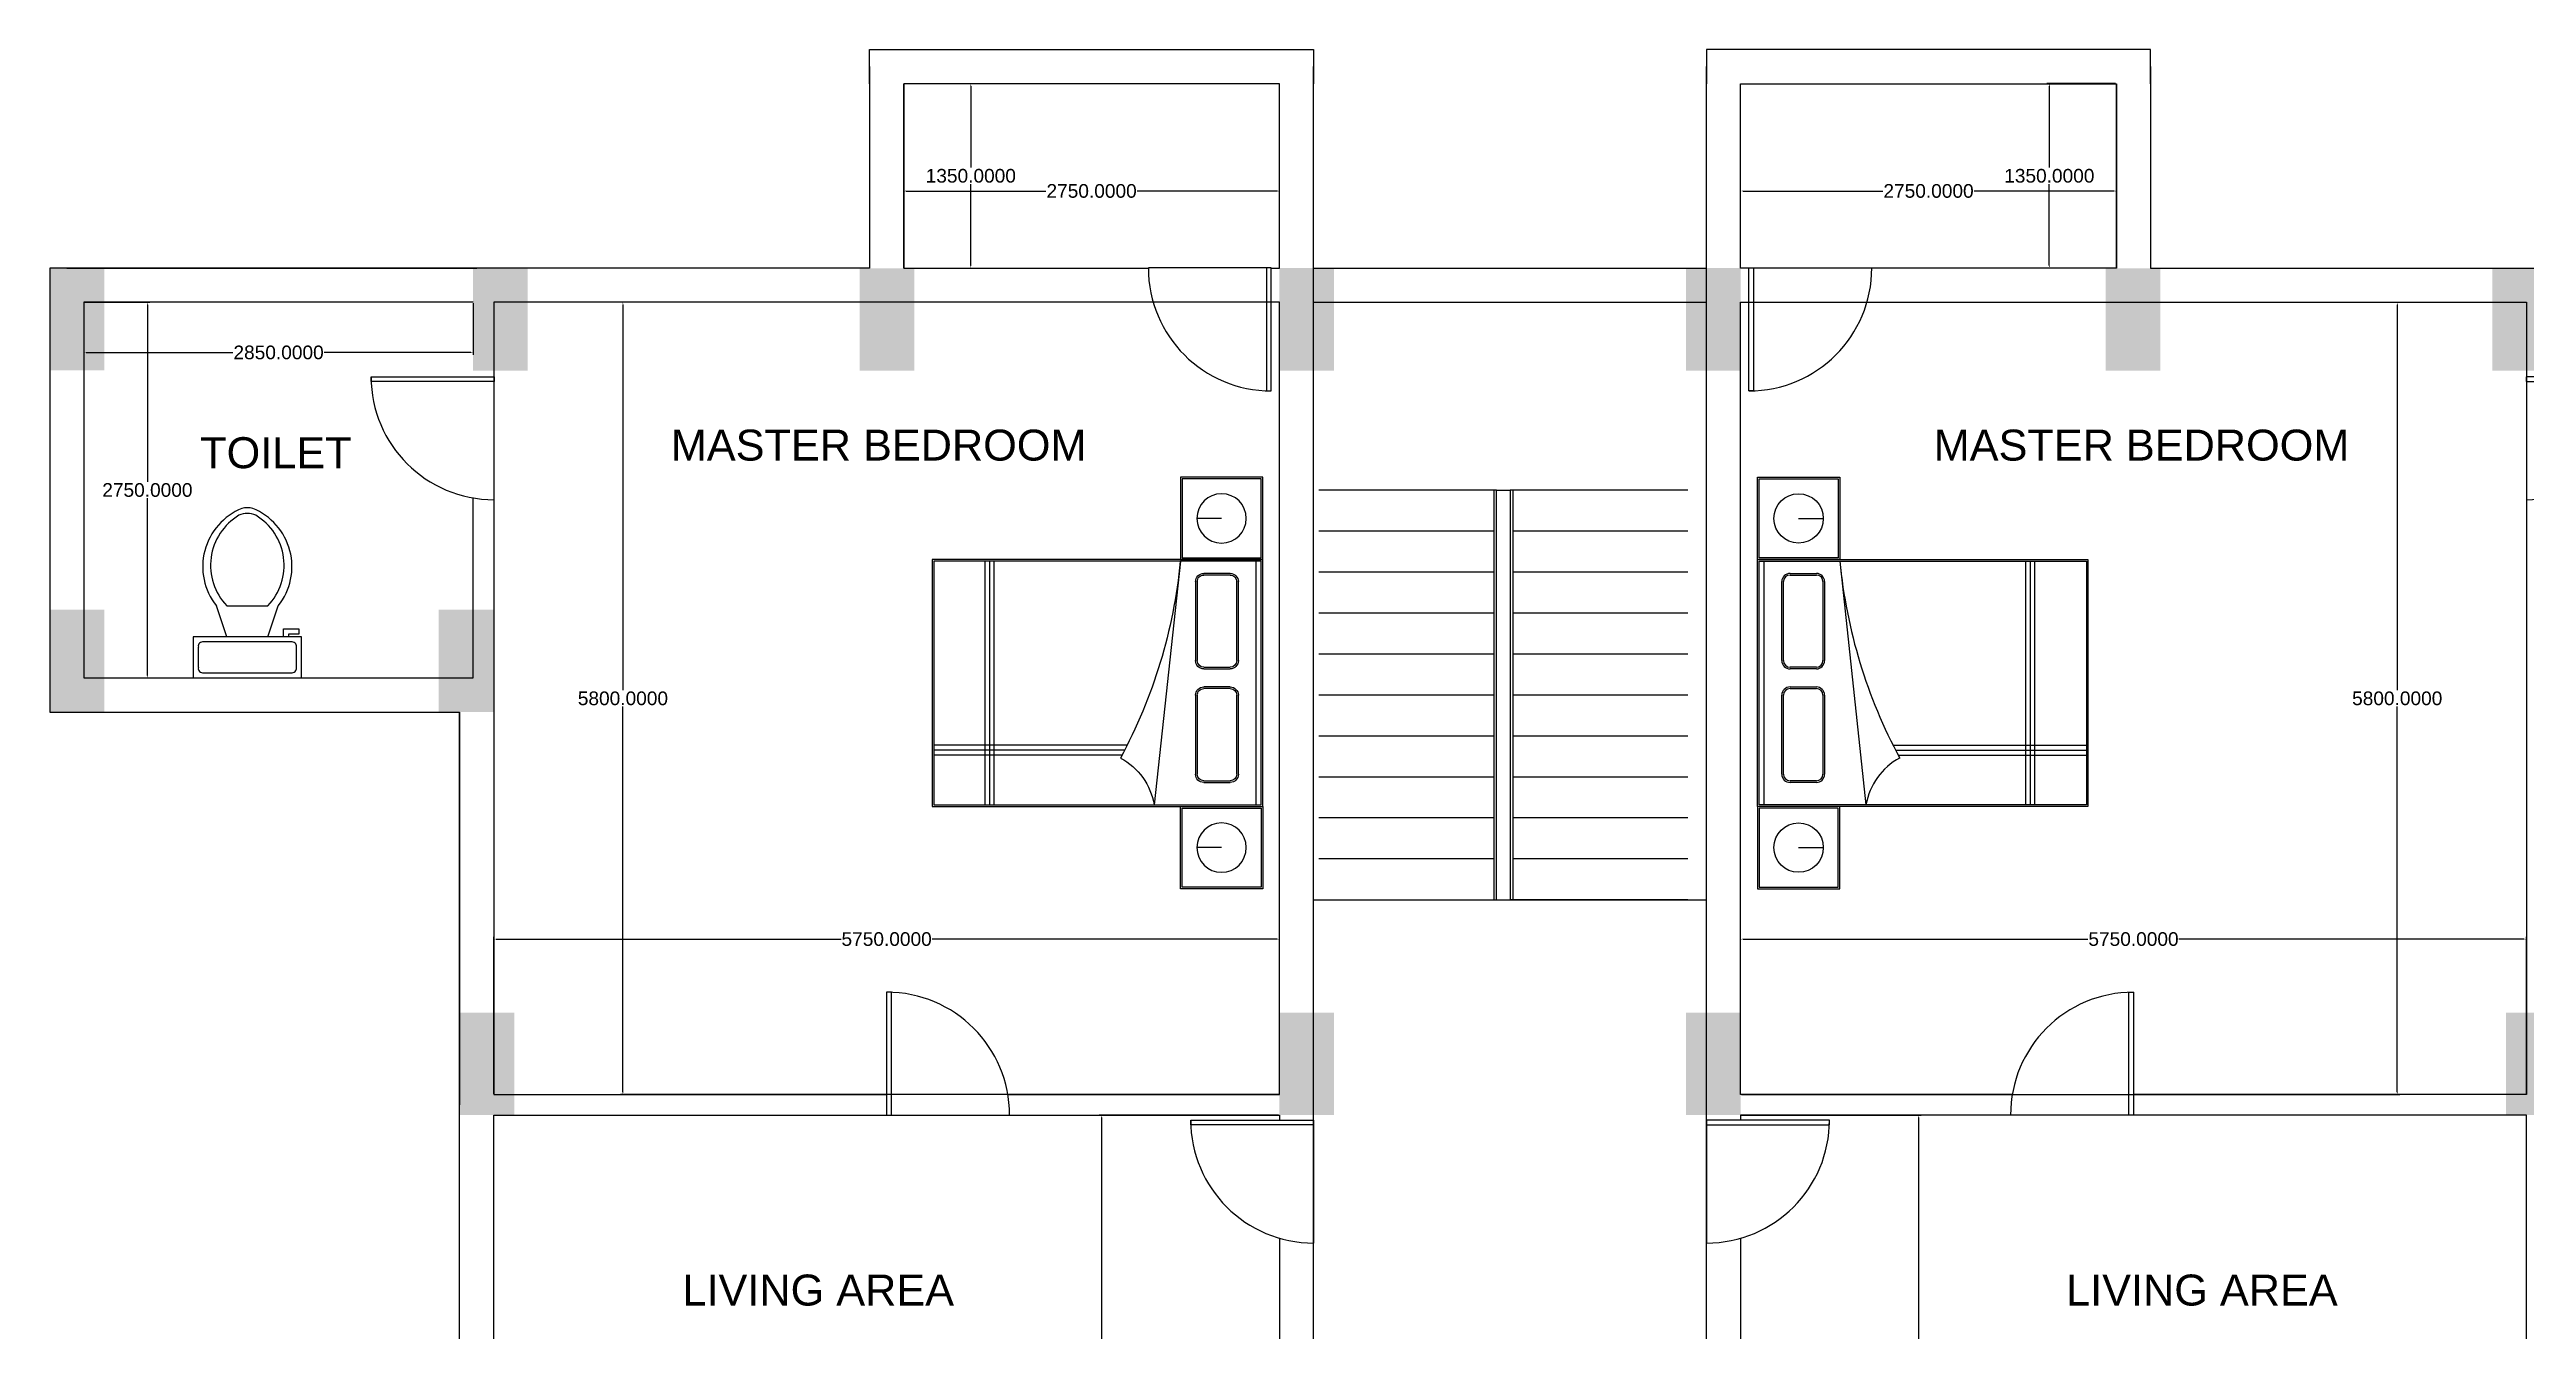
# Model space of a CAD drawing. Header units: metres. Extents: x -2370498 to 1228044, y -644254 to 236701.
# Drawn here: x 1185542 to 1203669, y 111109 to 120493 of the extents above; entities that cross this region are included whole.
import ezdxf

# ---------------------------------------------------------------- set-up
doc = ezdxf.new("R2010")
doc.units = ezdxf.units.M
doc.header["$MEASUREMENT"] = 0
for name, color, linetype in [('Beam', 6, 'Continuous'), ('funi', 22, 'Continuous'), ('text', 1, 'Continuous'), ('TOILET SAMBLE', 181, 'Continuous')]:
    doc.layers.add(name, color=color, linetype=linetype)
doc.styles.get("Standard").update_dxf_attribs({"font": 'arial.ttf'})
doc.dimstyles.new('Annotative', dxfattribs={"dimscale": 0, "dimtxt": 0.18, "dimasz": 0.18, "dimexe": 0.18, "dimexo": 0.0625, "dimgap": 0.09, "dimtad": 0, "dimtih": 1, "dimtoh": 1, "dimdec": 4, "dimzin": 0, "dimdsep": 46, "dimtxsty": 'Standard', "dimcen": 0.09, "dimadec": 0, "dimazin": 0, "dimtfac": 1, "dimtdec": 4, "dimtofl": 0, "dimtmove": 0, "dimatfit": 3, "dimfxl": 1, "dimtolj": 1, "dimtzin": 0, "dimarcsym": 0})

# ---------------------------------------------------------------- blocks, each defined once
blk = doc.blocks.new('A$C0EA4476A')
at = {"linetype": 'ByBlock', "lineweight": -2}
for p, q in [((0, 2.008), (0, 1.508)), ((0.5, 2.008), (0, 2.008)), ((0.01, 1.998), (0.01, 1.518)), ((0.49, 1.998), (0.01, 1.998)), ((0.49, 1.518), (0.49, 1.998)), ((0.5, 2.008), (2, 2.008)), ((0.5, 0), (0.5, 2.008)), ((0.5, 1.508), (0.5, 2.008)), ((0.51, 1.998), (1.99, 1.998)), ((0.51, 0.01), (0.51, 1.998)), ((0.51, 1.968), (1.99, 1.968)), ((1.99, 1.998), (1.99, 0.01)), ((2, 2.008), (2, 0)), ((2, 2.008), (2.5, 2.008)), ((2, 1.508), (2, 2.008)), ((2.01, 1.998), (2.49, 1.998)), ((2.01, 1.518), (2.01, 1.998)), ((2.49, 1.998), (2.49, 1.518)), ((2.5, 2.008), (2.5, 1.508)), ((0.646, 1.65), (0.646, 1.81)), ((0.656, 1.65), (0.656, 1.81)), ((0.696, 1.86), (1.176, 1.86)), ((0.696, 1.85), (1.176, 1.85)), ((1.216, 1.81), (1.216, 1.65)), ((1.226, 1.81), (1.226, 1.65)), ((1.336, 1.65), (1.336, 1.81)), ((1.346, 1.65), (1.346, 1.81)), ((1.386, 1.86), (1.866, 1.86)), ((1.386, 1.85), (1.866, 1.85)), ((1.906, 1.81), (1.906, 1.65)), ((1.916, 1.81), (1.916, 1.65)), ((0.25, 1.758), (0.25, 1.608)), ((2.25, 1.758), (2.25, 1.608)), ((0, 1.508), (0.5, 1.508)), ((0.01, 1.518), (0.49, 1.518)), ((1.99, 1.508), (0.51, 1.349)), ((1.176, 1.61), (0.696, 1.61)), ((1.176, 1.6), (0.696, 1.6)), ((1.866, 1.61), (1.386, 1.61)), ((1.866, 1.6), (1.386, 1.6)), ((2.5, 1.508), (2, 1.508)), ((2.49, 1.518), (2.01, 1.518)), ((0.812, 1.153), (0.812, 0.01)), ((0.842, 1.169), (0.842, 0.01)), ((0.872, 1.184), (0.872, 0.01)), ((0.51, 0.377), (1.99, 0.377)), ((0.51, 0.35), (1.99, 0.35)), ((0.51, 0.322), (1.99, 0.322)), ((1.99, 0.01), (0.51, 0.01)), ((2, 0), (0.5, 0))]:
    blk.add_line(p, q, dxfattribs=at)
for centre in [(0.25, 1.758), (2.25, 1.758)]:
    blk.add_circle(centre, 0.15, dxfattribs=at)
for centre, radius, start, end in [((0.696, 1.81), 0.05, 90, 180), ((0.696, 1.81), 0.04, 90, 180), ((1.176, 1.81), 0.05, 0, 90), ((1.176, 1.81), 0.04, 0, 90), ((1.386, 1.81), 0.05, 90, 180), ((1.386, 1.81), 0.04, 90, 180), ((1.866, 1.81), 0.05, 0, 90), ((1.866, 1.81), 0.04, 0, 90), ((0.696, 1.65), 0.05, 180, 270), ((0.696, 1.65), 0.04, 180, 270), ((2.293, -1.636), 3.158, 95.5104, 118.3399), ((1.176, 1.65), 0.04, 270, 0), ((1.176, 1.65), 0.05, 270, 0), ((1.386, 1.65), 0.05, 180, 270), ((1.386, 1.65), 0.04, 180, 270), ((1.866, 1.65), 0.05, 270, 0), ((1.866, 1.65), 0.04, 270, 0), ((0.44, 0.952), 0.403, 28.4688, 79.9557)]:
    blk.add_arc(centre, radius, start, end, dxfattribs=at)
blk = doc.blocks.new('Toilet - top')
for p, q in [((9.5, -6), (9.5, -2)), ((-10, -8.5), (-8, -8.5)), ((-10, -9.5), (-10, -8.5)), ((-7, -9.5), (-10, -9.5)), ((-8, -8.5), (-8, -8)), ((-7, -8), (-7, -9.5)), ((-4, -8), (-6, -14)), ((4, -8), (6, -14)), ((4, -14), (-4, -14))]:
    blk.add_line(p, q)
blk.add_lwpolyline([(10.5, -8), (10.5, 0), (-10.5, 0), (-10.5, -8)], close=True)
for points in [[(-9.5, -2), (-9.5, -6)], [(8.5, -1), (-8.5, -1)], [(-8.5, -7), (8.5, -7)]]:
    blk.add_lwpolyline(points)
for centre, radius, start, end in [((-8.62, -1.88), 0.884, 81.8699, 188.1301), ((8.62, -1.88), 0.884, 351.8699, 98.1301), ((-8.62, -6.12), 0.884, 171.8699, 278.1301), ((8.62, -6.12), 0.884, 261.8699, 8.1301), ((3.52, -21.58), 12.17, 141.4691, 247.9714), ((4.2, -21.82), 11.33, 136.3677, 238.9468), ((-3.52, -21.58), 12.17, 292.0284, 38.5307), ((-4.2, -21.82), 11.33, 301.053, 43.6321), ((0, -27.88), 4, 245.7318, 294.2682), ((0, -29), 4, 254.8605, 285.1395)]:
    blk.add_arc(centre, radius, start, end)
blk = doc.blocks.new('*D528')
at = {"layer": 'Beam', "color": 0, "lineweight": -2, "transparency": 16777216}
for p, q in [((1191793, 119463), (1191793, 119475)), ((1194543, 119463), (1194543, 119475)), ((1191811, 119457), (1192834, 119457)), ((1194525, 119457), (1193502, 119457))]:
    blk.add_line(p, q, dxfattribs=at)
at = {"layer": 'Beam', "color": 0, "transparency": 16777216}
for points in [[(1191811, 119460), (1191811, 119454), (1191793, 119457)], [(1194525, 119460), (1194525, 119454), (1194543, 119457)]]:
    blk.add_solid(points, dxfattribs=at)
at = {"layer": 'Defpoints', "color": 0, "transparency": 16777216}
for p in [(1191793, 119457), (1194543, 119457), (1194543, 119457)]:
    blk.add_point(p, dxfattribs=at)
at = {"layer": 'Beam', "color": 0, "transparency": 16777216, "insert": (1193168, 119457), "char_height": 18, "attachment_point": 5}
blk.add_mtext('\\A1;{\\H5.55556x;2750.0000}', dxfattribs=at)
blk = doc.blocks.new('*D529')
at = {"layer": 'Beam', "color": 0, "lineweight": -2, "transparency": 16777216}
for p, q in [((1191799, 120243), (1192302, 120243)), ((1192284, 120225), (1192284, 119628)), ((1192284, 118911), (1192284, 119508)), ((1191799, 118893), (1192302, 118893))]:
    blk.add_line(p, q, dxfattribs=at)
at = {"layer": 'Beam', "color": 0, "transparency": 16777216}
for points in [[(1192281, 120225), (1192287, 120225), (1192284, 120243)], [(1192281, 118911), (1192287, 118911), (1192284, 118893)]]:
    blk.add_solid(points, dxfattribs=at)
at = {"layer": 'Defpoints', "color": 0, "transparency": 16777216}
for p in [(1191793, 120243), (1191793, 118893), (1192284, 118893)]:
    blk.add_point(p, dxfattribs=at)
at = {"layer": 'Beam', "color": 0, "transparency": 16777216, "insert": (1192284, 119568), "char_height": 18, "attachment_point": 5}
blk.add_mtext('\\A1;{\\H5.55556x;1350.0000}', dxfattribs=at)
blk = doc.blocks.new('*D530')
at = {"layer": 'Beam', "color": 0, "lineweight": -2, "transparency": 16777216}
for p, q in [((1185793, 118636), (1185793, 118257)), ((1188643, 118636), (1188643, 118257)), ((1185811, 118275), (1186884, 118275)), ((1188625, 118275), (1187552, 118275))]:
    blk.add_line(p, q, dxfattribs=at)
at = {"layer": 'Beam', "color": 0, "transparency": 16777216}
for points in [[(1185811, 118278), (1185811, 118272), (1185793, 118275)], [(1188625, 118278), (1188625, 118272), (1188643, 118275)]]:
    blk.add_solid(points, dxfattribs=at)
at = {"layer": 'Defpoints', "color": 0, "transparency": 16777216}
for p in [(1185793, 118643), (1188643, 118643), (1185793, 118275)]:
    blk.add_point(p, dxfattribs=at)
at = {"layer": 'Beam', "color": 0, "transparency": 16777216, "insert": (1187218, 118275), "char_height": 18, "attachment_point": 5}
blk.add_mtext('\\A1;{\\H5.55556x;2850.0000}', dxfattribs=at)
blk = doc.blocks.new('*D531')
at = {"layer": 'Beam', "color": 0, "lineweight": -2, "transparency": 16777216}
for p, q in [((1185799, 118643), (1186276, 118643)), ((1186258, 118625), (1186258, 117328)), ((1186258, 115911), (1186258, 117208)), ((1185799, 115893), (1186276, 115893))]:
    blk.add_line(p, q, dxfattribs=at)
at = {"layer": 'Beam', "color": 0, "transparency": 16777216}
for points in [[(1186255, 118625), (1186261, 118625), (1186258, 118643)], [(1186255, 115911), (1186261, 115911), (1186258, 115893)]]:
    blk.add_solid(points, dxfattribs=at)
at = {"layer": 'Defpoints', "color": 0, "transparency": 16777216}
for p in [(1185793, 118643), (1185793, 115893), (1186258, 115893)]:
    blk.add_point(p, dxfattribs=at)
at = {"layer": 'Beam', "color": 0, "transparency": 16777216, "insert": (1186258, 117268), "char_height": 18, "attachment_point": 5}
blk.add_mtext('\\A1;{\\H5.55556x;2750.0000}', dxfattribs=at)
blk = doc.blocks.new('*D532')
at = {"layer": 'Beam', "color": 0, "lineweight": -2, "transparency": 16777216}
for p, q in [((1194537, 118643), (1189720, 118643)), ((1189738, 118625), (1189738, 115803)), ((1189738, 112861), (1189738, 115683)), ((1194537, 112843), (1189720, 112843))]:
    blk.add_line(p, q, dxfattribs=at)
at = {"layer": 'Beam', "color": 0, "transparency": 16777216}
for points in [[(1189735, 118625), (1189741, 118625), (1189738, 118643)], [(1189735, 112861), (1189741, 112861), (1189738, 112843)]]:
    blk.add_solid(points, dxfattribs=at)
at = {"layer": 'Defpoints', "color": 0, "transparency": 16777216}
for p in [(1189738, 118643), (1194543, 118643), (1194543, 112843)]:
    blk.add_point(p, dxfattribs=at)
at = {"layer": 'Beam', "color": 0, "transparency": 16777216, "insert": (1189738, 115743), "char_height": 18, "attachment_point": 5}
blk.add_mtext('\\A1;{\\H5.55556x;5800.0000}', dxfattribs=at)
blk = doc.blocks.new('*D533')
at = {"layer": 'Beam', "color": 0, "lineweight": -2, "transparency": 16777216}
for p, q in [((1188793, 112849), (1188793, 113999)), ((1188811, 113981), (1191335, 113981)), ((1194525, 113981), (1192001, 113981)), ((1194543, 112849), (1194543, 113999))]:
    blk.add_line(p, q, dxfattribs=at)
at = {"layer": 'Beam', "color": 0, "transparency": 16777216}
for points in [[(1188811, 113984), (1188811, 113978), (1188793, 113981)], [(1194525, 113984), (1194525, 113978), (1194543, 113981)]]:
    blk.add_solid(points, dxfattribs=at)
at = {"layer": 'Defpoints', "color": 0, "transparency": 16777216}
for p in [(1194543, 113981), (1188793, 112843), (1194543, 112843)]:
    blk.add_point(p, dxfattribs=at)
at = {"layer": 'Beam', "color": 0, "transparency": 16777216, "insert": (1191668, 113981), "char_height": 18, "attachment_point": 5}
blk.add_mtext('\\A1;{\\H5.55556x;5750.0000}', dxfattribs=at)
blk = doc.blocks.new('*D534')
at = {"layer": 'Beam', "color": 0, "lineweight": -2, "transparency": 16777216}
for p, q in [((1194537, 112693), (1193223, 112693)), ((1193241, 112675), (1193241, 109828)), ((1193241, 106861), (1193241, 109708)), ((1194537, 106843), (1193223, 106843))]:
    blk.add_line(p, q, dxfattribs=at)
at = {"layer": 'Beam', "color": 0, "transparency": 16777216}
for points in [[(1193238, 112675), (1193244, 112675), (1193241, 112693)], [(1193238, 106861), (1193244, 106861), (1193241, 106843)]]:
    blk.add_solid(points, dxfattribs=at)
at = {"layer": 'Defpoints', "color": 0, "transparency": 16777216}
for p in [(1194543, 112693), (1193241, 106843), (1194543, 106843)]:
    blk.add_point(p, dxfattribs=at)
at = {"layer": 'Beam', "color": 0, "transparency": 16777216, "insert": (1193241, 109768), "char_height": 18, "attachment_point": 5}
blk.add_mtext('\\A1;{\\H5.55556x;5850.0000}', dxfattribs=at)
blk = doc.blocks.new('*D543')
at = {"layer": 'Beam', "color": 0, "lineweight": -2, "transparency": 16777216}
for p, q in [((1197918, 119463), (1197918, 119475)), ((1200668, 119463), (1200668, 119475)), ((1197936, 119457), (1198959, 119457)), ((1200650, 119457), (1199627, 119457))]:
    blk.add_line(p, q, dxfattribs=at)
at = {"layer": 'Beam', "color": 0, "transparency": 16777216}
for points in [[(1197936, 119460), (1197936, 119454), (1197918, 119457)], [(1200650, 119460), (1200650, 119454), (1200668, 119457)]]:
    blk.add_solid(points, dxfattribs=at)
at = {"layer": 'Defpoints', "color": 0, "transparency": 16777216}
for p in [(1197918, 119457), (1197918, 119457), (1200668, 119457)]:
    blk.add_point(p, dxfattribs=at)
at = {"layer": 'Beam', "color": 0, "transparency": 16777216, "insert": (1199293, 119457), "char_height": 18, "attachment_point": 5}
blk.add_mtext('\\A1;{\\H5.55556x;2750.0000}', dxfattribs=at)
blk = doc.blocks.new('*D544')
at = {"layer": 'Beam', "color": 0, "lineweight": -2, "transparency": 16777216}
for p, q in [((1200662, 120243), (1200159, 120243)), ((1200177, 120225), (1200177, 119628)), ((1200177, 118911), (1200177, 119508)), ((1200662, 118893), (1200159, 118893))]:
    blk.add_line(p, q, dxfattribs=at)
at = {"layer": 'Beam', "color": 0, "transparency": 16777216}
for points in [[(1200174, 120225), (1200180, 120225), (1200177, 120243)], [(1200174, 118911), (1200180, 118911), (1200177, 118893)]]:
    blk.add_solid(points, dxfattribs=at)
at = {"layer": 'Defpoints', "color": 0, "transparency": 16777216}
for p in [(1200668, 120243), (1200177, 118893), (1200668, 118893)]:
    blk.add_point(p, dxfattribs=at)
at = {"layer": 'Beam', "color": 0, "transparency": 16777216, "insert": (1200177, 119568), "char_height": 18, "attachment_point": 5}
blk.add_mtext('\\A1;{\\H5.55556x;1350.0000}', dxfattribs=at)
blk = doc.blocks.new('*D547')
at = {"layer": 'Beam', "color": 0, "lineweight": -2, "transparency": 16777216}
for p, q in [((1197924, 118643), (1202741, 118643)), ((1202723, 118625), (1202723, 115803)), ((1202723, 112861), (1202723, 115683)), ((1197924, 112843), (1202741, 112843))]:
    blk.add_line(p, q, dxfattribs=at)
at = {"layer": 'Beam', "color": 0, "transparency": 16777216}
for points in [[(1202720, 118625), (1202726, 118625), (1202723, 118643)], [(1202720, 112861), (1202726, 112861), (1202723, 112843)]]:
    blk.add_solid(points, dxfattribs=at)
at = {"layer": 'Defpoints', "color": 0, "transparency": 16777216}
for p in [(1197918, 118643), (1202723, 118643), (1197918, 112843)]:
    blk.add_point(p, dxfattribs=at)
at = {"layer": 'Beam', "color": 0, "transparency": 16777216, "insert": (1202723, 115743), "char_height": 18, "attachment_point": 5}
blk.add_mtext('\\A1;{\\H5.55556x;5800.0000}', dxfattribs=at)
blk = doc.blocks.new('*D548')
at = {"layer": 'Beam', "color": 0, "lineweight": -2, "transparency": 16777216}
for p, q in [((1197918, 112849), (1197918, 113999)), ((1197936, 113981), (1200460, 113981)), ((1203650, 113981), (1201126, 113981)), ((1203668, 112849), (1203668, 113999))]:
    blk.add_line(p, q, dxfattribs=at)
at = {"layer": 'Beam', "color": 0, "transparency": 16777216}
for points in [[(1197936, 113984), (1197936, 113978), (1197918, 113981)], [(1203650, 113984), (1203650, 113978), (1203668, 113981)]]:
    blk.add_solid(points, dxfattribs=at)
at = {"layer": 'Defpoints', "color": 0, "transparency": 16777216}
for p in [(1197918, 113981), (1197918, 112843), (1203668, 112843)]:
    blk.add_point(p, dxfattribs=at)
at = {"layer": 'Beam', "color": 0, "transparency": 16777216, "insert": (1200793, 113981), "char_height": 18, "attachment_point": 5}
blk.add_mtext('\\A1;{\\H5.55556x;5750.0000}', dxfattribs=at)
blk = doc.blocks.new('*D549')
at = {"layer": 'Beam', "color": 0, "lineweight": -2, "transparency": 16777216}
for p, q in [((1197924, 112693), (1199238, 112693)), ((1199220, 112675), (1199220, 109828)), ((1199220, 106861), (1199220, 109708)), ((1197924, 106843), (1199238, 106843))]:
    blk.add_line(p, q, dxfattribs=at)
at = {"layer": 'Beam', "color": 0, "transparency": 16777216}
for points in [[(1199217, 112675), (1199223, 112675), (1199220, 112693)], [(1199217, 106861), (1199223, 106861), (1199220, 106843)]]:
    blk.add_solid(points, dxfattribs=at)
at = {"layer": 'Defpoints', "color": 0, "transparency": 16777216}
for p in [(1197918, 112693), (1197918, 106843), (1199220, 106843)]:
    blk.add_point(p, dxfattribs=at)
at = {"layer": 'Beam', "color": 0, "transparency": 16777216, "insert": (1199220, 109768), "char_height": 18, "attachment_point": 5}
blk.add_mtext('\\A1;{\\H5.55556x;5850.0000}', dxfattribs=at)

msp = doc.modelspace()

# ---------------------------------------------------------------- hatches: boundary and pattern name
at = {"layer": 'Beam', "true_color": 0xed1f24}
h = msp.add_hatch(color=240, dxfattribs=at)
h.dxf.hatch_style = 1
h.paths.add_polyline_path([(1185941.8573, 118893.73971), (1185541.8573, 118893.73971), (1185541.8573, 118143.73971), (1185941.8573, 118143.73971)])
h = msp.add_hatch(color=240, dxfattribs=at)
h.dxf.hatch_style = 1
h.paths.add_polyline_path([(1189041.38849, 118893.10804), (1188641.38849, 118893.10804), (1188641.38849, 118143.10804), (1189041.38849, 118143.10804)])
h = msp.add_hatch(color=240, dxfattribs=at)
h.dxf.hatch_style = 1
h.paths.add_polyline_path([(1191871.04774, 118892.10837), (1191471.04774, 118892.10837), (1191471.04774, 118142.10837), (1191871.04774, 118142.10837)])
h = msp.add_hatch(color=240, dxfattribs=at)
h.dxf.hatch_style = 1
h.paths.add_polyline_path([(1194942.79507, 118892.79039), (1194542.79507, 118892.79039), (1194542.79507, 118142.79039), (1194942.79507, 118142.79039)])
h = msp.add_hatch(color=240, dxfattribs=at)
h.dxf.hatch_style = 1
h.paths.add_polyline_path([(1197518.42354, 118892.79039), (1197918.42354, 118892.79039), (1197918.42354, 118142.79039), (1197518.42354, 118142.79039)])
h = msp.add_hatch(color=240, dxfattribs=at)
h.dxf.hatch_style = 1
h.paths.add_polyline_path([(1200590.17086, 118892.10837), (1200990.17086, 118892.10837), (1200990.17086, 118142.10837), (1200590.17086, 118142.10837)])
h = msp.add_hatch(color=240, dxfattribs=at)
h.dxf.hatch_style = 1
h.paths.add_polyline_path([(1203419.83011, 118893.10804), (1203819.83011, 118893.10804), (1203819.83011, 118143.10804), (1203419.83011, 118143.10804)])
h = msp.add_hatch(color=240, dxfattribs=at)
h.dxf.hatch_style = 1
h.paths.add_polyline_path([(1185943.1093, 116392.69659), (1185543.1093, 116392.69659), (1185543.1093, 115642.69659), (1185943.1093, 115642.69659)])
h = msp.add_hatch(color=240, dxfattribs=at)
h.dxf.hatch_style = 1
h.paths.add_polyline_path([(1188790.10961, 116392.69659), (1188390.10961, 116392.69659), (1188390.10961, 115642.69659), (1188790.10961, 115642.69659)])
h = msp.add_hatch(color=240, dxfattribs=at)
h.dxf.hatch_style = 1
h.paths.add_polyline_path([(1188943.1093, 113442.69659), (1188543.1093, 113442.69659), (1188543.1093, 112692.69659), (1188943.1093, 112692.69659)])
h = msp.add_hatch(color=240, dxfattribs=at)
h.dxf.hatch_style = 1
h.paths.add_polyline_path([(1194943.1093, 113442.69659), (1194543.1093, 113442.69659), (1194543.1093, 112692.69659), (1194943.1093, 112692.69659)])
h = msp.add_hatch(color=240, dxfattribs=at)
h.dxf.hatch_style = 1
h.paths.add_polyline_path([(1197518.1093, 113442.69659), (1197918.1093, 113442.69659), (1197918.1093, 112692.69659), (1197518.1093, 112692.69659)])
h = msp.add_hatch(color=240, dxfattribs=at)
h.dxf.hatch_style = 1
h.paths.add_polyline_path([(1203518.1093, 113442.69659), (1203918.1093, 113442.69659), (1203918.1093, 112692.69659), (1203518.1093, 112692.69659)])

# ---------------------------------------------------------------- linework, layer by layer
at = {"layer": 'Beam', "color": 7}
for p, q in [((1185668.1093, 118892.69659), (1188668.1093, 118892.69659)), ((1194793.1093, 118892.69659), (1197668.1093, 118892.69659)), ((1188793.1093, 118642.69659), (1188793.1093, 118097.36819)), ((1193619.04548, 118642.69659), (1188793.1093, 118642.69659)), ((1194543.1093, 118642.69659), (1194485.93689, 118642.69659)), ((1194543.1093, 112842.69659), (1194543.1093, 118642.69659)), ((1194793.1093, 118642.69659), (1197668.1093, 118642.69659)), ((1197918.1093, 112842.69659), (1197918.1093, 118642.69659)), ((1197918.1093, 118642.69659), (1197975.28171, 118642.69659)), ((1198842.17312, 118642.69659), (1203668.1093, 118642.69659)), ((1203668.1093, 118642.69659), (1203668.1093, 118097.36819)), ((1188793.1093, 117197.37067), (1188793.1093, 115767.69659)), ((1203668.1093, 117197.37067), (1203668.1093, 115767.69659)), ((1188793.1093, 115767.69659), (1188793.1093, 112842.69659)), ((1203668.1093, 115767.69659), (1203668.1093, 112842.69659)), ((1188793.1093, 112842.69659), (1191668.1093, 112842.69659)), ((1192555.52127, 112842.69659), (1194543.1093, 112842.69659)), ((1199905.69733, 112842.69659), (1197918.1093, 112842.69659)), ((1203668.1093, 112842.69659), (1200793.1093, 112842.69659))]:
    msp.add_line(p, q, dxfattribs=at)
at = {"layer": 'Beam', "color": 6}
for p, q in [((1194483.37687, 118893.55761), (1193583.37687, 118893.55761)), ((1197977.84174, 118893.55761), (1198877.84174, 118893.55761)), ((1188793.1093, 118097.36819), (1188793.1093, 117197.36819)), ((1203668.1093, 118097.36819), (1203668.1093, 117197.36819)), ((1196130.6093, 117267.69659), (1194830.6093, 117267.69659)), ((1197530.6093, 117267.69659), (1196230.6093, 117267.69659)), ((1196110.6093, 116967.69659), (1194830.6093, 116967.69659)), ((1197530.6093, 116967.69659), (1196250.6093, 116967.69659)), ((1196110.6093, 116667.69659), (1194830.6093, 116667.69659)), ((1197530.6093, 116667.69659), (1196250.6093, 116667.69659)), ((1196110.6093, 116367.69659), (1194830.6093, 116367.69659)), ((1197530.6093, 116367.69659), (1196250.6093, 116367.69659)), ((1196110.6093, 116067.69659), (1194830.6093, 116067.69659)), ((1197530.6093, 116067.69659), (1196250.6093, 116067.69659)), ((1196110.6093, 115767.69659), (1194830.6093, 115767.69659)), ((1197530.6093, 115767.69659), (1196250.6093, 115767.69659)), ((1196110.6093, 115467.69659), (1194830.6093, 115467.69659)), ((1197530.6093, 115467.69659), (1196250.6093, 115467.69659)), ((1196110.6093, 115167.69659), (1194830.6093, 115167.69659)), ((1197530.6093, 115167.69659), (1196250.6093, 115167.69659)), ((1196110.6093, 114867.69659), (1194830.6093, 114867.69659)), ((1197530.6093, 114867.69659), (1196250.6093, 114867.69659)), ((1196110.6093, 114567.69659), (1194830.6093, 114567.69659)), ((1197530.6093, 114567.69659), (1196250.6093, 114567.69659)), ((1194793.1093, 114267.69659), (1197668.1093, 114267.69659)), ((1197530.6093, 114267.69659), (1196230.6093, 114267.69659)), ((1191668.1093, 112692.69659), (1192568.1093, 112692.69659)), ((1194793.19761, 112656.46246), (1194793.19761, 111756.46246)), ((1197668.02099, 112656.46246), (1197668.02099, 111756.46246)), ((1200793.1093, 112692.69659), (1199893.1093, 112692.69659))]:
    msp.add_line(p, q, dxfattribs=at)
at = {"layer": 'Beam', "color": 5}
msp.add_line((1196110.6093, 117267.69659), (1196110.6093, 114267.69659), dxfattribs=at)
at = {"layer": 'Beam', "color": 175, "true_color": 0x4554a5}
msp.add_line((1196250.6093, 117267.69659), (1196250.6093, 114267.69659), dxfattribs=at)
at = {"layer": 'Beam', "color": 7}
for points in [[(1191543.1093, 120367.69659), (1191543.1093, 118892.69659), (1188668.1093, 118892.69659), (1185543.1093, 118892.69659), (1185543.1093, 115642.69659), (1188543.1093, 115642.69659)], [(1191543.1093, 120242.69659), (1191543.1093, 120492.69659), (1194793.1093, 120492.69659), (1194793.1093, 120242.69659)], [(1191543.1093, 100642.69659), (1191543.1093, 99242.69659), (1194793.1093, 99242.69659), (1194793.1093, 102367.69659), (1194793.1093, 106767.69659), (1194793.1093, 112767.69659), (1194793.1093, 118767.69659), (1194793.1093, 120367.69659)], [(1200918.1093, 120242.69659), (1200918.1093, 120492.69659), (1197668.1093, 120492.69659), (1197668.1093, 120242.69659)], [(1200918.1093, 100642.69659), (1200918.1093, 99242.69659), (1197668.1093, 99242.69659), (1197668.1093, 102367.69659), (1197668.1093, 106767.69659), (1197668.1093, 112767.69659), (1197668.1093, 118767.69659), (1197668.1093, 120367.69659)], [(1200918.1093, 120367.69659), (1200918.1093, 118892.69659), (1203793.1093, 118892.69659), (1206918.1093, 118892.69659), (1206918.1093, 115642.69659), (1203918.1093, 115642.69659)], [(1194485.93689, 118892.69659), (1194543.1093, 118892.69659), (1194543.1093, 120242.69659), (1191793.1093, 120242.69659), (1191793.1093, 118892.69659), (1191793.1093, 120242.69659)], [(1197975.28171, 118892.69659), (1197918.1093, 118892.69659), (1197918.1093, 120242.69659), (1200668.1093, 120242.69659), (1200668.1093, 118892.69659), (1200668.1093, 120242.69659)], [(1191793.1093, 118892.69659), (1193586.18652, 118892.69659)], [(1200668.1093, 118892.69659), (1198875.03209, 118892.69659)], [(1188643.1093, 118642.69659), (1185793.1093, 118642.69659), (1185793.1093, 115892.69659), (1188643.1093, 115892.69659), (1188643.1093, 117211.63134)], [(1185668.1093, 100642.69659), (1191543.1093, 100642.69659), (1185543.1093, 100642.69659), (1185543.1093, 106767.69659), (1185543.1093, 109892.69659), (1188543.1093, 109892.69659), (1188543.1093, 112767.69659)], [(1194543.1093, 111791.90718), (1194543.1093, 106842.69659), (1191668.1093, 106842.69659), (1188793.1093, 106842.69659), (1188793.1093, 109767.69659), (1188793.1093, 112692.69659), (1191703.1093, 112692.69659)], [(1192568.1093, 112692.69659), (1194543.1093, 112692.69659), (1194543.1093, 112656.46246)], [(1199893.1093, 112692.69659), (1197918.1093, 112692.69659), (1197918.1093, 112656.46246)], [(1197918.1093, 111791.90718), (1197918.1093, 106842.69659), (1200793.1093, 106842.69659), (1203668.1093, 106842.69659), (1203668.1093, 109767.69659), (1203668.1093, 112692.69659), (1200758.1093, 112692.69659)]]:
    msp.add_lwpolyline(points, dxfattribs=at)
at = {"layer": 'Beam', "color": 3}
for points in [[(1194483.37687, 117993.55761), (1194483.37687, 118893.55761), (1194448.37687, 118893.55761), (1194448.37687, 117993.55761)], [(1197977.84174, 117993.55761), (1197977.84174, 118893.55761), (1198012.84174, 118893.55761), (1198012.84174, 117993.55761)], [(1187895.22073, 118097.36819), (1188795.22073, 118097.36819), (1188795.22073, 118062.36819), (1187895.22073, 118062.36819)], [(1204565.99787, 118097.36819), (1203665.99787, 118097.36819), (1203665.99787, 118062.36819), (1204565.99787, 118062.36819)], [(1191668.1093, 113592.69659), (1191668.1093, 112692.69659), (1191703.1093, 112692.69659), (1191703.1093, 113592.69659)], [(1200793.1093, 113592.69659), (1200793.1093, 112692.69659), (1200758.1093, 112692.69659), (1200758.1093, 113592.69659)], [(1193893.19761, 112656.46246), (1194793.19761, 112656.46246), (1194793.19761, 112621.46246), (1193893.19761, 112621.46246)], [(1198568.02099, 112656.46246), (1197668.02099, 112656.46246), (1197668.02099, 112621.46246), (1198568.02099, 112621.46246)]]:
    msp.add_lwpolyline(points, close=True, dxfattribs=at)
at = {"layer": 'Beam', "color": 5}
msp.add_lwpolyline([(1196130.6093, 114267.69659), (1196130.6093, 117267.69659), (1196230.6093, 117267.69659), (1196230.6093, 114267.69659)], dxfattribs=at)
at = {"layer": 'Beam', "color": 7}
msp.add_lwpolyline([(1188543.1093, 112767.69659), (1188543.1093, 115642.69659)], close=True, dxfattribs=at)
at = {"layer": 'Beam', "color": 3}
for centre, start, end in [((1194483.37687, 118893.55761), 180, 270), ((1197977.84174, 118893.55761), 270, 0), ((1188795.22073, 118097.36819), 180, 270), ((1203665.99787, 118097.36819), 270, 0), ((1191668.1093, 112692.69659), 0, 90), ((1200793.1093, 112692.69659), 90, 180), ((1194793.19761, 112656.46246), 180, 270), ((1197668.02099, 112656.46246), 270, 0)]:
    msp.add_arc(centre, 900, start, end, dxfattribs=at)

# ---------------------------------------------------------------- block references
at = {"layer": 'funi', "yscale": 1204.721870579624, "zscale": 1204.721870579624}
for p, xscale, rotation in [((1192001.30607, 114349.85338), -1204.721870579624, 270), ((1200459.91254, 114349.85338), 1204.721870579624, 90)]:
    msp.add_blockref('A$C0EA4476A', p, dxfattribs=dict(at, xscale=xscale, rotation=rotation))
at = {"layer": 'TOILET SAMBLE', "xscale": 37.76239790801824, "yscale": 37.76239790801824, "zscale": 37.76239790801824, "rotation": 180}
msp.add_blockref('Toilet - top', (1186989.48973, 115892.69659), dxfattribs=at)

# ---------------------------------------------------------------- texts
at = {"layer": 'text'}
for s, insert, char_height, attachment_point in [(' TOILET', (1186556.35433, 117654.81436), 226.574387, 1), ('\\A1;MASTER BEDROOM', (1190088.5312, 117710.46215), 226.5743874, 1), ('\\A1;MASTER BEDROOM', (1202372.6874, 117710.46215), 226.5743874, 3), ('\\A1;LIVING AREA', (1190173.82917, 111295.73329), 226.5743874, 7), ('\\A1;LIVING AREA', (1202287.38943, 111295.73329), 226.5743874, 9)]:
    msp.add_mtext_dynamic_manual_height_columns(s, width=4249.6763397, gutter_width=37.7624, heights=[0], dxfattribs=dict(at, insert=insert, char_height=char_height, attachment_point=attachment_point))

# ---------------------------------------------------------------- dimensions: what is measured, and where the dimension line sits
at = {"layer": 'Beam', "color": 4}
for base, p1, p2, angle, picture, middle in [((1192283.88186, 118892.69659), (1191793.1093, 120242.69659), (1191793.1093, 118892.69659), 90, '*D529', (1192283.88186, 119567.69659)), ((1200177.33674, 118892.69659), (1200668.1093, 120242.69659), (1200668.1093, 118892.69659), 90, '*D544', (1200177.33674, 119567.69659)), ((1186257.95444, 115892.69659), (1185793.1093, 118642.69659), (1185793.1093, 115892.69659), 90, '*D531', (1186257.95444, 117267.69659)), ((1189737.77177, 118642.69659), (1194543.1093, 112842.69659), (1194543.1093, 118642.69659), 90, '*D532', (1189737.77177, 115742.69659)), ((1202723.44683, 118642.69659), (1197918.1093, 112842.69659), (1197918.1093, 118642.69659), 90, '*D547', (1202723.44683, 115742.69659)), ((1197918.1093, 113980.65281), (1203668.1093, 112842.69659), (1197918.1093, 112842.69659), 180, '*D548', (1200793.1093, 113980.65281)), ((1193240.92582, 106842.69659), (1194543.1093, 112692.69659), (1194543.1093, 106842.69659), 90, '*D534', (1193240.92582, 109767.69659)), ((1199220.29278, 106842.69659), (1197918.1093, 112692.69659), (1197918.1093, 106842.69659), 90, '*D549', (1199220.29278, 109767.69659))]:
    dim = msp.add_linear_dim(base=base, p1=p1, p2=p2, angle=angle, text='{\\H5.55556x;<>}', dimstyle='Annotative', dxfattribs=at)
    dim.commit()
    dim.dimension.update_dxf_attribs({"geometry": picture, "text_midpoint": middle})
for base, p1, p2, picture, middle in [((1194543.1093, 119456.7065), (1191793.1093, 119456.7065), (1194543.1093, 119456.7065), '*D528', (1193168.1093, 119456.7065)), ((1197918.1093, 119456.7065), (1200668.1093, 119456.7065), (1197918.1093, 119456.7065), '*D543', (1199293.1093, 119456.7065)), ((1185793.1093, 118275.12431), (1188643.1093, 118642.69659), (1185793.1093, 118642.69659), '*D530', (1187218.1093, 118275.12431)), ((1194543.1093, 113980.65281), (1188793.1093, 112842.69659), (1194543.1093, 112842.69659), '*D533', (1191668.1093, 113980.65281))]:
    dim = msp.add_linear_dim(base=base, p1=p1, p2=p2, text='{\\H5.55556x;<>}', dimstyle='Annotative', dxfattribs=at)
    dim.commit()
    dim.dimension.update_dxf_attribs({"geometry": picture, "text_midpoint": middle})

doc.saveas('drawing.dxf')
